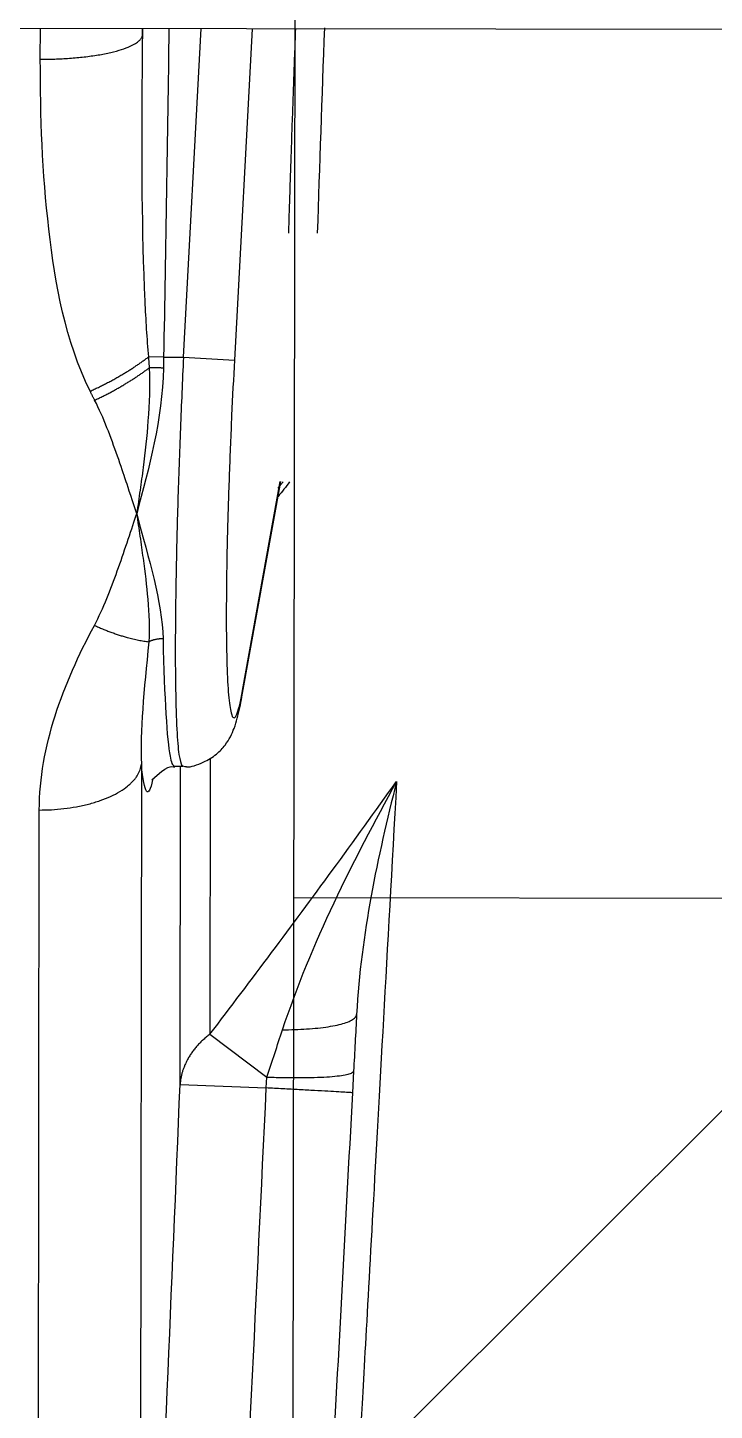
# Model space of a CAD drawing. Header units: millimetres. Extents: x 9 to 403, y 12 to 283.
# Drawn here: x 69.20903 to 69.23045, y 241.13398 to 241.17709 of the extents above; entities that cross this region are included whole.
import ezdxf

# ---------------------------------------------------------------- set-up
doc = ezdxf.new("R2010")
doc.units = ezdxf.units.MM
doc.layers.add('SITE_20200109$0$22', color=40, linetype='Continuous')

# ---------------------------------------------------------------- blocks, each defined once
blk = doc.blocks.new('SITE_20200109$0$A$C3D8971C')
at = {"color": 9, "linetype": 'Continuous', "extrusion": (0, 1, 0)}
for p, q in [((-627.906, -821.069), (-627.906, -789.194)), ((-692.232, -792.556), (-652.276, -792.556)), ((-628.867, -792.556), (-627.906, -792.556)), ((-650.846, -795.739), (-689.619, -795.739)), ((-627.906, -795.739), (-628.13, -795.739)), ((-628.13, -795.739), (-627.906, -795.742)), ((-638.154, -796.414), (-638.146, -795.941)), ((-638.154, -796.414), (-638.154, -797.033)), ((-660.826, -796.96), (-660.932, -799.648)), ((-660.826, -796.96), (-650.905, -796.96)), ((-650.904, -796.764), (-650.904, -797.034)), ((-638.154, -797.033), (-638.238, -798.623)), ((-638.154, -797.033), (-627.906, -797.57)), ((-659.259, -797.889), (-660.593, -799.666)), ((-650.677, -797.889), (-659.259, -797.889)), ((-648.743, -798.871), (-642.028, -800.074)), ((-648.743, -798.871), (-648.545, -798.892)), ((-627.906, -799.164), (-638.238, -798.623)), ((-648.545, -798.892), (-642.028, -800.059)), ((-660.932, -799.648), (-660.593, -799.666)), ((-673.813, -801.669), (-656.168, -819.314)), ((-660.401, -802.371), (-661.079, -802.336))]:
    blk.add_line(p, q, dxfattribs=at)
at = {"color": 9, "linetype": 'Continuous'}
for p, q in [((-705, -800.5), (-305, -800.5)), ((-655, -910.5), (-655, -800.5))]:
    blk.add_line(p, q, dxfattribs=at)
for points, weights in [([(-652.276, -792.556), (-652.276, -795.581), (-650.846, -795.739)], [1, 0.725374371012, 1]), ([(-628.867, -792.556), (-628.867, -795.581), (-628.13, -795.739)], [1, 0.725374371012, 1]), ([(-639.215, -794.123), (-638.753, -795.148), (-638.146, -795.941)], [1, 0.941849743593, 1]), ([(-646.517, -794.265), (-646.943, -795.208), (-647.023, -795.966)], [1, 0.949491365418, 1]), ([(-639.496, -794.265), (-639.057, -795.208), (-638.486, -795.966)], [1, 0.949491365418, 1]), ([(-646.93, -796.408), (-646.933, -796.169), (-647.023, -795.966)], [1, 0.960633310342, 1]), ([(-638.49, -796.408), (-638.486, -796.169), (-638.486, -795.966)], [1, 0.960633310342, 1]), ([(-659.259, -797.889), (-659.909, -797.024), (-660.826, -796.96)], [1, 0.933580426497, 1]), ([(-638.154, -797.033), (-650.904, -796.449), (-650.904, -797.034)], [1, 0.707123811056, 1]), ([(-638.238, -798.623), (-654.934, -797.748), (-648.545, -798.892)], [1, 0.55557023302, 1]), ([(-661.079, -802.336), (-661.074, -802.336), (-660.932, -799.648)], [1, 0.760085861128, 1]), ([(-660.593, -799.666), (-660.689, -802.356), (-660.401, -802.371)], [1, 0.760085861128, 1]), ([(-659.118, -800.154), (-659.104, -802.439), (-658.635, -802.464)], [1, 0.801358049284, 1]), ([(-627.906, -800.512), (-631.153, -800.396), (-634.281, -800.302)], [1, 0.998737096935, 1])]:
    blk.add_rational_spline(points, weights, degree=2, dxfattribs=at)
for points, degree in [([(-652.276, -792.556), (-650.289, -792.556), (-648.356, -793.291), (-646.517, -794.265)], 3), ([(-639.496, -794.265), (-639.215, -794.123)], 1), ([(-651.328, -796.09), (-651.959, -795.954), (-651.795, -795.832), (-650.846, -795.739)], 3), ([(-647.023, -795.966), (-648.556, -795.819), (-649.815, -795.685), (-650.846, -795.739)], 3), ([(-643.034, -795.581), (-644.457, -795.958), (-645.774, -796.38), (-646.93, -796.408)], 3), ([(-638.49, -796.408), (-640.083, -796.38), (-641.611, -795.958), (-643.034, -795.581)], 3), ([(-651.331, -796.068), (-650.867, -796.547), (-650.907, -796.669), (-650.928, -796.784)], 3), ([(-638.146, -795.941), (-638.486, -795.966)], 1), ([(-638.154, -796.414), (-638.49, -796.408)], 1), ([(-627.906, -796.567), (-631.322, -796.525), (-634.738, -796.474), (-638.154, -796.414)], 3), ([(-660.593, -799.666), (-660.1, -799.829), (-659.608, -799.992), (-659.118, -800.154)], 3), ([(-659.118, -800.154), (-656.391, -801.056), (-653.854, -802.349), (-651.371, -803.7)], 3), ([(-642.037, -800.351), (-642.191, -800.234), (-642.341, -800.115), (-642.487, -799.993)], 3), ([(-642.236, -799.979), (-642.031, -800.151)], 1), ([(-627.88, -801.417), (-630.048, -801.338), (-632.187, -801.267), (-634.28, -801.204)], 3), ([(-658.635, -802.464), (-659.219, -802.433), (-659.809, -802.402), (-660.401, -802.371)], 3), ([(-651.371, -803.7), (-653.737, -803.114), (-656.107, -802.596), (-658.635, -802.464)], 3)]:
    blk.add_open_spline(points, degree=degree, dxfattribs=at)
for points, knots in [([(-639.215, -794.123), (-637.632, -793.338), (-635.911, -793.039), (-632.419, -792.621), (-630.651, -792.556), (-628.867, -792.556)], [0, 0, 0, 0, 0.5, 0.5, 1, 1, 1, 1]), ([(-646.517, -794.265), (-645.973, -794.553), (-645.396, -794.77), (-644.527, -795.083), (-644.234, -795.183), (-643.645, -795.381), (-643.349, -795.477), (-643.099, -795.559), (-642.988, -795.596)], [0, 0, 0, 0, 0.495602, 0.495602, 0.745021, 0.745021, 0.994506, 1, 1, 1, 1]), ([(-643.034, -795.581), (-642.421, -795.381), (-642.125, -795.282), (-641.828, -795.183), (-641.531, -795.083), (-640.648, -794.77), (-640.057, -794.553), (-639.496, -794.265)], [0, 0, 0, 0, 0.254979, 0.254979, 0.504398, 0.504398, 1, 1, 1, 1]), ([(-643.042, -795.582), (-643.158, -795.599), (-643.274, -795.616), (-643.39, -795.633), (-643.506, -795.65), (-643.622, -795.667), (-643.738, -795.684), (-643.973, -795.718), (-644.198, -795.75), (-644.859, -795.841), (-645.287, -795.894), (-646.161, -795.97), (-646.606, -795.992), (-647.023, -795.966)], [0, 0, 0, 0, 0.00518, 0.00518, 0.00518, 0.166555, 0.166555, 0.166555, 0.327539, 0.327539, 0.646582, 0.646582, 1, 1, 1, 1]), ([(-638.486, -795.966), (-639.039, -795.992), (-639.592, -795.97), (-640.627, -795.894), (-641.113, -795.841), (-641.83, -795.75), (-642.069, -795.718), (-642.543, -795.652), (-642.779, -795.618), (-643.011, -795.584)], [0, 0, 0, 0, 0.353418, 0.353418, 0.672461, 0.672461, 0.833445, 0.833445, 1, 1, 1, 1]), ([(-628.13, -795.739), (-628.682, -795.733), (-629.234, -795.729), (-631.992, -795.716), (-634.2, -795.722), (-636.985, -795.853), (-637.566, -795.888), (-638.146, -795.941)], [0, 0, 0, 0, 0.165051, 0.165051, 0.825545, 0.825545, 1, 1, 1, 1]), ([(-686.314, -795.879), (-684.191, -795.974), (-682.068, -796.068), (-673.573, -796.44), (-667.2, -796.709), (-660.826, -796.96)], [0, 0, 0, 0, 0.249897, 0.249897, 1, 1, 1, 1]), ([(-646.93, -796.408), (-648.804, -796.453), (-650.091, -796.534), (-650.766, -796.669), (-650.915, -796.691), (-650.901, -796.807)], [0, 0, 0, 0, 0.741746, 0.741746, 1, 1, 1, 1]), ([(-650.896, -797.026), (-650.92, -797.14), (-650.944, -797.257), (-650.804, -797.656), (-650.545, -798.089), (-650.238, -798.368), (-649.954, -798.536), (-649.68, -798.65), (-649.317, -798.758), (-648.973, -798.835), (-648.743, -798.871)], [0, 0, 0, 0, 0.01006, 0.127717, 0.224614, 0.31426, 0.406511, 0.520212, 0.684307, 1, 1, 1, 1]), ([(-659.259, -797.889), (-657.568, -799.176), (-655.865, -800.447), (-653.227, -802.372), (-652.301, -803.039), (-651.371, -803.7)], [0, 0, 0, 0, 0.650677, 0.650677, 1, 1, 1, 1]), ([(-686.428, -798.439), (-684.306, -798.543), (-682.183, -798.645), (-673.685, -799.054), (-667.309, -799.355), (-660.932, -799.648)], [0, 0, 0, 0, 0.249754, 0.249754, 1, 1, 1, 1]), ([(-661.079, -802.336), (-665.323, -802.113), (-669.568, -801.891), (-678.064, -801.446), (-682.315, -801.223), (-686.567, -801)], [0, 0, 0, 0, 0.499547, 0.499547, 1, 1, 1, 1]), ([(-651.371, -803.7), (-656.74, -803.41), (-661.267, -803.165), (-668.195, -802.791), (-670.669, -802.657), (-671.937, -802.588)], [0, 0, 0, 0, 0.5, 0.5, 1, 1, 1, 1])]:
    blk.add_open_spline(points, degree=3, knots=knots, dxfattribs=at)
blk = doc.blocks.new('AUDIT_I_200528142514-0')
at = {"layer": 'SITE_20200109$0$22', "color": 8, "rotation": 89.92133469272197}
blk.add_blockref('SITE_20200109$0$A$C3D8971C', (248392.588, 243549.641), dxfattribs=at)

msp = doc.modelspace()

# ---------------------------------------------------------------- block references
at = {"linetype": 'Continuous', "xscale": 0.001000002026557922, "yscale": 0.001000002026557922, "zscale": 0.001000002026557922}
msp.add_blockref('AUDIT_I_200528142514-0', (-179.975357, -1.744072), dxfattribs=at)

doc.saveas('drawing.dxf')
